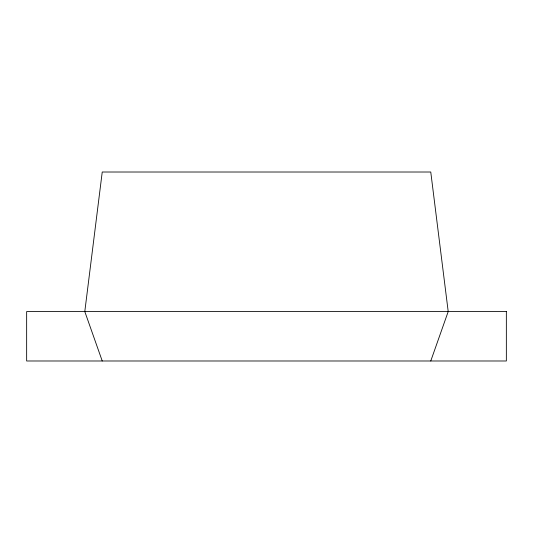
<?xml version="1.0" encoding="UTF-8"?>
<svg xmlns="http://www.w3.org/2000/svg" width="533" height="533" viewBox="0 0 533 533"><rect width="100%" height="100%" fill="white"/><g stroke="black" fill="none" stroke-linecap="round" stroke-linejoin="round"><path stroke-width="0.8" d="M430.764 360.988L448.206 311.565L430.764 172.012L102.236 172.012L84.794 311.565L102.236 360.988M506.35 311.565L26.65 311.565L26.65 360.988L506.35 360.988L506.35 311.565"/></g></svg>
